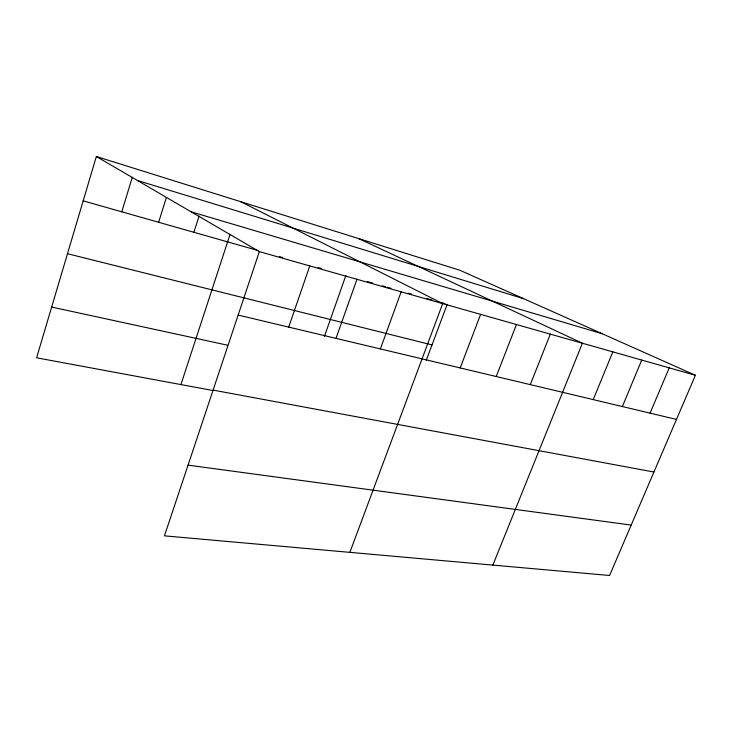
<?xml version="1.0" encoding="UTF-8"?>
<svg xmlns="http://www.w3.org/2000/svg" width="732" height="732" viewBox="0 0 732 732"><rect width="100%" height="100%" fill="white"/><g stroke="black" fill="none" stroke-linecap="round" stroke-linejoin="round"><path stroke-width="1.1" d="M96.34 156.511L259.338 251.616L164.453 535.851L609.591 575.489L695.4 375.278L459.934 270.282L96.34 156.511L36.6 357.802L212.381 390.421M121.777 211.804L132.309 177.236M158.634 222.281L166.402 197.42M193.879 232.291L199.077 216.05M180.932 384.584L230.095 234.267M288.701 327.113L309.782 265.917M324.349 336.555L345.87 275.47M336.006 338.376L356.96 279.295M380.365 348.935L401.163 291.839M349.859 552.367L442.677 303.606L240.746 201.693M426.198 360.473L447.225 304.265M460.19 367.94L480.613 314.367M496.214 376.513L516.435 324.532M530.297 384.629L550.318 334.14M492.856 565.095L582.407 343.235L358.836 238.65M593.24 399.608L612.84 351.863M622.374 406.544L641.735 360.062M650.08 413.141L669.231 367.857M188.06 465.14L631.194 525.082M213.104 390.11L653.932 472.03M51.661 307.065L227.478 345.184M238.156 315.08L676.478 419.427M67.49 253.711L432.008 344.937M83.183 200.843L257.902 250.481M279.423 256.593L282.653 257.508M318.045 267.564L321.257 268.479M367.29 281.555L372.643 283.074M382.314 285.819L385.535 286.734M387.685 287.347L390.906 288.262M408.145 293.157L411.384 294.081M426.536 298.382L431.981 299.928M441.78 302.719L445.047 303.643M259.338 251.616L695.4 375.278M191.061 211.777L602.235 333.737M137.378 180.456L523.6 298.674"/></g></svg>
